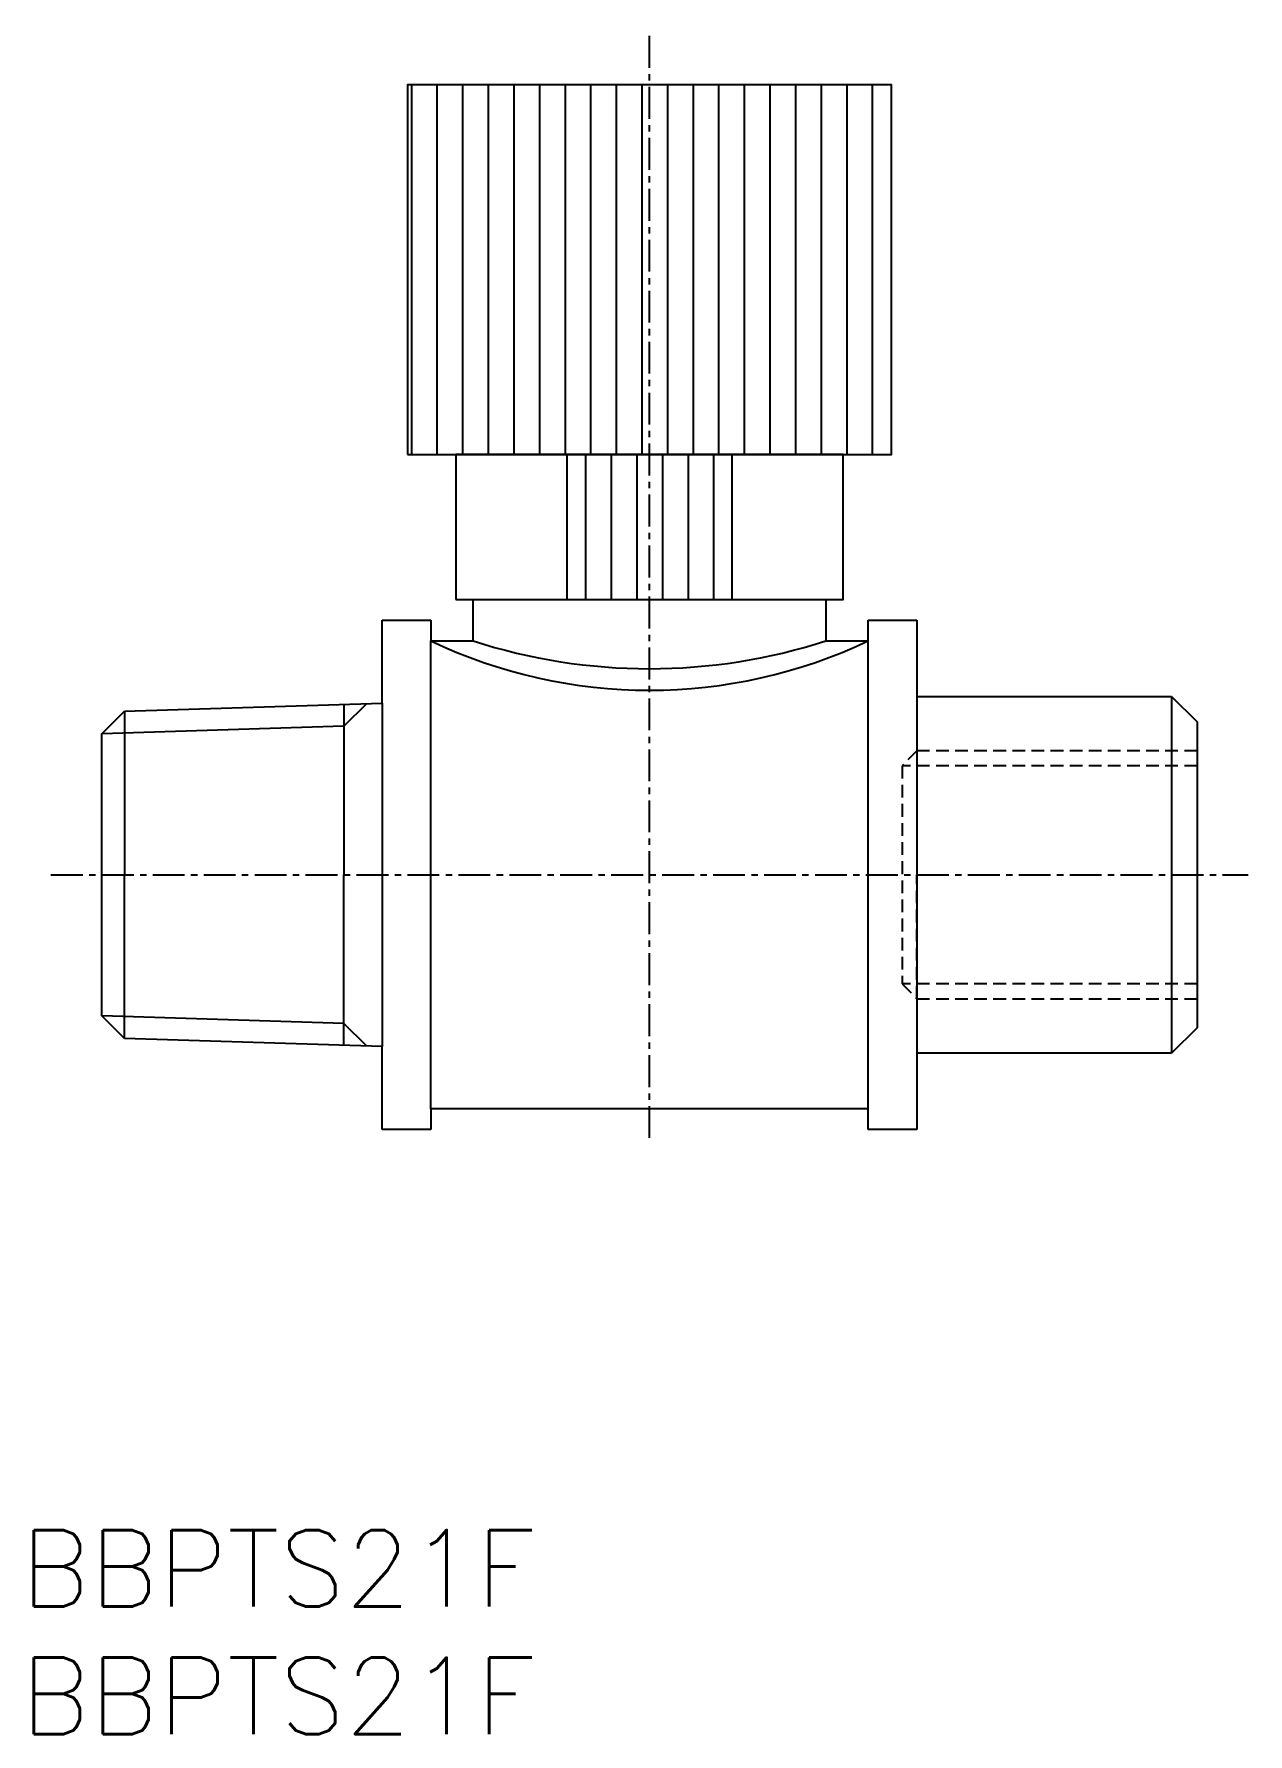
# Model space of a CAD drawing. Extents: x 133.9 to 181.5, y 62.8 to 129.6.
import ezdxf
from ezdxf.enums import TextEntityAlignment as Align

# ---------------------------------------------------------------- set-up
doc = ezdxf.new("R2010")
doc.units = 0
doc.linetypes.add('CENTER', pattern=[2, 1.25, -0.25, 0.25, -0.25])
doc.linetypes.add('DASHED', pattern=[0.75, 0.5, -0.25])
doc.layers.get('0').update_dxf_attribs({"linetype": 'CONTINUOUS'})
doc.layers.add('CENTER', color=1, linetype='CENTER')
doc.styles.get("Standard").update_dxf_attribs({"font": 'txt.shx', "bigfont": 'extfont.shx'})

# ---------------------------------------------------------------- blocks, each defined once
blk = doc.blocks.new('*X1')
at = {"color": 0, "linetype": 'CONTINUOUS'}
for p, q in [((148.706, 113.054), (148.706, 127.554)), ((149.712, 113.054), (149.712, 127.554)), ((150.717, 113.054), (150.717, 127.554)), ((151.723, 113.054), (151.723, 127.554)), ((152.728, 113.054), (152.728, 127.554)), ((153.733, 113.054), (153.733, 127.554)), ((154.739, 113.054), (154.739, 127.554)), ((155.744, 113.054), (155.744, 127.554)), ((156.75, 113.054), (156.75, 127.554)), ((157.755, 113.054), (157.755, 127.554)), ((158.76, 113.054), (158.76, 127.554)), ((159.766, 113.054), (159.766, 127.554)), ((160.771, 113.054), (160.771, 127.554)), ((161.777, 113.054), (161.777, 127.554)), ((162.782, 113.054), (162.782, 127.554)), ((163.788, 113.054), (163.788, 127.554)), ((164.793, 113.054), (164.793, 127.554)), ((165.798, 113.054), (165.798, 127.554)), ((166.804, 113.054), (166.804, 127.554))]:
    blk.add_line(p, q, dxfattribs=at)
blk = doc.blocks.new('*X2')
at = {"color": 0, "linetype": 'CONTINUOUS'}
for p, q in [((155.547, 107.354), (155.547, 113.054)), ((156.553, 107.354), (156.553, 113.054)), ((157.558, 107.354), (157.558, 113.054)), ((158.564, 107.354), (158.564, 113.054)), ((159.569, 107.354), (159.569, 113.054)), ((160.574, 107.354), (160.574, 113.054))]:
    blk.add_line(p, q, dxfattribs=at)

msp = doc.modelspace()

# ---------------------------------------------------------------- linework, layer by layer
at = {"color": 7, "linetype": 'CONTINUOUS'}
for p, q in [((151.115, 107.354), (164.967, 107.354)), ((151.115, 105.738), (151.115, 107.354)), ((164.967, 107.354), (164.967, 105.738)), ((147.541, 103.288), (147.541, 106.554)), ((147.541, 106.554), (149.451, 106.554)), ((149.451, 106.554), (149.451, 105.738)), ((166.631, 105.738), (166.631, 106.554)), ((166.631, 106.554), (168.541, 106.554)), ((168.541, 106.554), (168.541, 103.554)), ((149.451, 87.369), (149.451, 105.738)), ((149.451, 105.738), (151.115, 105.738)), ((164.967, 105.738), (166.631, 105.738)), ((166.631, 87.369), (166.631, 105.738)), ((168.541, 103.554), (168.541, 89.554)), ((168.541, 103.554), (178.541, 103.554)), ((178.541, 103.554), (178.541, 89.554)), ((178.541, 103.554), (179.541, 102.554)), ((136.541, 102.088), (137.425, 102.972)), ((137.425, 102.972), (147.541, 103.288)), ((137.425, 102.972), (137.425, 96.554)), ((146.041, 103.241), (146.041, 96.554)), ((147.541, 103.288), (147.541, 89.819)), ((136.541, 91.019), (136.541, 102.088)), ((179.541, 102.554), (179.541, 90.554)), ((137.425, 90.135), (137.425, 96.554)), ((146.041, 89.866), (146.041, 96.554)), ((137.425, 90.135), (136.541, 91.019)), ((147.541, 89.819), (137.425, 90.135)), ((179.541, 90.554), (178.541, 89.554)), ((147.541, 86.554), (147.541, 89.819)), ((178.541, 89.554), (168.541, 89.554)), ((168.541, 89.554), (168.541, 86.554)), ((149.451, 87.369), (149.451, 86.554)), ((166.631, 87.369), (149.451, 87.369)), ((166.631, 86.554), (166.631, 87.369)), ((149.451, 86.554), (147.541, 86.554)), ((168.541, 86.554), (166.631, 86.554))]:
    msp.add_line(p, q, dxfattribs=at)
at = {"color": 3, "linetype": 'CONTINUOUS'}
for p, q in [((146.925, 103.269), (146.041, 102.385)), ((146.041, 102.385), (136.541, 102.088)), ((146.041, 90.722), (136.541, 91.019)), ((146.925, 89.838), (146.041, 90.722))]:
    msp.add_line(p, q, dxfattribs=at)
at = {"color": 3, "linetype": 'DASHED'}
for p, q in [((168.541, 101.418), (167.96, 100.837)), ((168.541, 101.418), (168.541, 96.554)), ((179.541, 101.418), (168.541, 101.418)), ((167.96, 100.837), (167.96, 92.271)), ((179.541, 100.837), (167.96, 100.837)), ((168.541, 91.69), (168.541, 96.554)), ((179.541, 92.271), (167.96, 92.271)), ((167.96, 92.271), (168.541, 91.69)), ((168.541, 91.69), (179.541, 91.69))]:
    msp.add_line(p, q, dxfattribs=at)
at = {"color": 7, "linetype": 'CONTINUOUS'}
for points in [[(148.541, 113.054), (167.541, 113.054), (167.541, 127.554), (148.541, 127.554)], [(150.441, 107.354), (165.641, 107.354), (165.641, 113.054), (150.441, 113.054)], [(154.791, 107.354), (161.291, 107.354), (161.291, 113.054), (154.791, 113.054)]]:
    msp.add_lwpolyline(points, close=True, dxfattribs=at)
for centre, radius, start, end in [((158.041, 123.795), 19.996, 244.55883, 295.44117), ((158.041, 127.105), 22.461, 252.03912, 287.96088)]:
    msp.add_arc(centre, radius, start, end, dxfattribs=at)
at = {"layer": 'CENTER', "color": 1, "linetype": 'CENTER'}
for p, q in [((158.041, 86.227), (158.041, 129.554)), ((134.541, 96.554), (181.541, 96.554))]:
    msp.add_line(p, q, dxfattribs=at)

# ---------------------------------------------------------------- block references
at = {"color": 7, "linetype": 'CONTINUOUS'}
for name in ['*X1', '*X2']:
    msp.add_blockref(name, (0, 0), dxfattribs=at)

# ---------------------------------------------------------------- texts
for p in [(133.362, 69.336), (133.362, 64.336)]:
    msp.add_text('BBPTS21F', height=3, dxfattribs=at).set_placement(p, align=Align.MIDDLE_LEFT)

doc.saveas('drawing.dxf')
